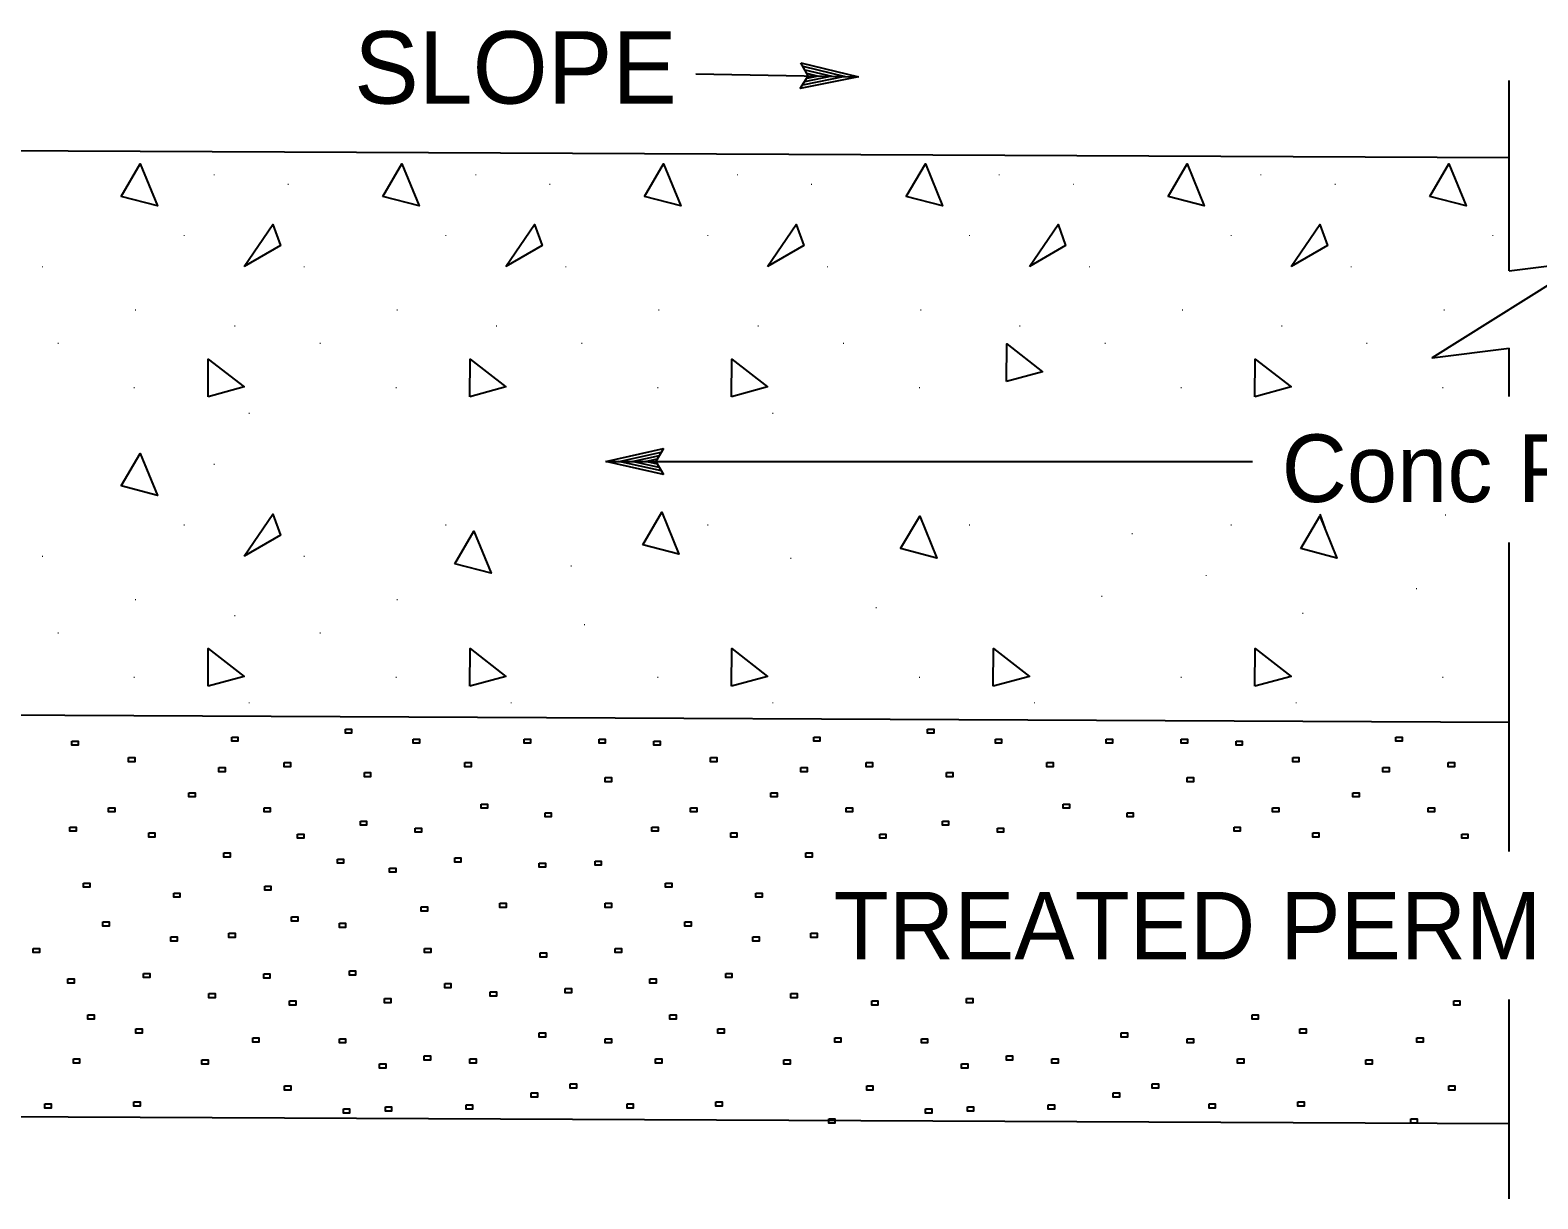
# Model space of a CAD drawing. Extents: x -894 to 866, y -476 to 714.
# Drawn here: x -568.9 to -412.6, y -289.1 to -168 of the extents above; entities that cross this region are included whole.
import ezdxf

# ---------------------------------------------------------------- set-up
doc = ezdxf.new("R2010")
doc.units = 0
for name, color, linetype in [('56 Stage 3 Anno', 7, 'Continuous'), ('57 Undefined', 7, 'Continuous'), ('59 Sndwall Anno', 7, 'Continuous'), ('60 Nongeo Data', 7, 'Continuous')]:
    doc.layers.add(name, color=color, linetype=linetype)

msp = doc.modelspace()

# ---------------------------------------------------------------- linework, layer by layer
at = {"layer": '56 Stage 3 Anno'}
for p, q in [((-488.2378, -172.7519), (-489.0146, -171.3983)), ((-489.0146, -171.3983), (-489.0146, -171.3983)), ((-489.0146, -171.3983), (-483.0386, -172.8424)), ((-488.804, -171.7578), (-484.4185, -172.818)), ((-499.8929, -172.5483), (-483.0386, -172.8424)), ((-489.061, -174.0676), (-488.2378, -172.7519)), ((-483.0386, -172.8424), (-489.061, -174.0676)), ((-484.4296, -172.822), (-488.8201, -173.7125)), ((-485.8008, -172.7924), (-488.6366, -173.3692)), ((-488.5768, -172.1212), (-485.8008, -172.7924)), ((-488.4063, -172.4712), (-487.1823, -172.7672)), ((-487.1823, -172.7672), (-488.3957, -173.0137)), ((-483.0386, -172.8424), (-483.0386, -172.8424)), ((-489.061, -174.0676), (-489.061, -174.0676)), ((-509.2279, -212.702), (-503.2279, -211.3717)), ((-507.837, -212.6985), (-503.4626, -211.7312)), ((-506.4649, -212.704), (-503.6401, -212.0776)), ((-505.0838, -212.7052), (-503.8748, -212.4371)), ((-503.2279, -211.3717), (-504.0279, -212.702)), ((-503.2279, -211.3717), (-503.2279, -211.3717)), ((-509.2279, -212.702), (-442.1959, -212.702)), ((-503.2279, -214.0418), (-509.2279, -212.702)), ((-509.2279, -212.702), (-509.2279, -212.702)), ((-503.4445, -213.6859), (-507.848, -212.7024)), ((-503.6783, -213.3264), (-506.4649, -212.704)), ((-503.8543, -212.9796), (-505.0838, -212.7052)), ((-504.0279, -212.702), (-503.2279, -214.0418)), ((-503.2279, -214.0418), (-503.2279, -214.0418))]:
    msp.add_line(p, q, dxfattribs=at)
at = {"layer": '59 Sndwall Anno'}
for points in [[(-559.4487, -185.2459), (-557.4711, -181.881), (-555.6904, -186.2345)], [(-532.322, -185.2459), (-530.3444, -181.881), (-528.5637, -186.2345)], [(-505.1953, -185.2459), (-503.2177, -181.881), (-501.437, -186.2345)], [(-478.0685, -185.2459), (-476.091, -181.881), (-474.3103, -186.2345)], [(-450.9418, -185.2459), (-448.9643, -181.881), (-447.1836, -186.2345)], [(-423.8151, -185.2459), (-421.8376, -181.881), (-420.0568, -186.2345)], [(-546.6924, -192.5081), (-543.7259, -188.1546), (-542.9342, -190.3306)], [(-519.5657, -192.5081), (-516.5992, -188.1546), (-515.8071, -190.3306)], [(-492.439, -192.5081), (-489.4725, -188.1546), (-488.6803, -190.3306)], [(-465.3123, -192.5081), (-462.3457, -188.1546), (-461.5536, -190.3306)], [(-438.1856, -192.5081), (-435.219, -188.1546), (-434.4269, -190.3306)], [(-467.6863, -204.4341), (-467.656, -200.5313), (-463.9371, -203.4113)], [(-550.4416, -206.0057), (-550.4113, -202.103), (-546.6924, -204.9829)], [(-523.3149, -206.0057), (-523.2846, -202.103), (-519.5657, -204.9829)], [(-496.1882, -206.0057), (-496.1579, -202.103), (-492.439, -204.9829)], [(-441.9348, -206.0057), (-441.904, -202.103), (-438.1856, -204.9829)], [(-559.4487, -215.2459), (-557.4711, -211.8809), (-555.6904, -216.2345)], [(-546.6924, -222.5081), (-543.7259, -218.1545), (-542.9342, -220.3305)], [(-505.3917, -221.3352), (-503.4142, -217.9707), (-501.6335, -222.3242)], [(-478.6579, -221.7282), (-476.6804, -218.3636), (-474.8997, -222.7171)], [(-437.1915, -221.7282), (-435.2135, -218.3632), (-433.4328, -222.7171)], [(-524.8574, -223.2998), (-522.8799, -219.9349), (-521.0992, -224.2884)], [(-550.4416, -236.0057), (-550.4113, -232.1029), (-546.6924, -234.9829)], [(-523.3149, -236.0057), (-523.2846, -232.1029), (-519.5657, -234.9829)], [(-496.1882, -236.0057), (-496.1579, -232.1029), (-492.439, -234.9829)], [(-469.0615, -236.0057), (-469.0308, -232.1029), (-465.3123, -234.9829)], [(-441.9348, -236.0057), (-441.904, -232.1029), (-438.1856, -234.9829)], [(-536.2007, -240.4384), (-535.5554, -240.4384), (-535.5554, -240.8687), (-536.2007, -240.8687)], [(-475.8772, -240.4384), (-475.2319, -240.4384), (-475.2319, -240.8687), (-475.8772, -240.8687)], [(-564.5432, -241.6809), (-563.8979, -241.6809), (-563.8979, -242.1112), (-564.5432, -242.1112)], [(-547.9834, -241.2667), (-547.3381, -241.2667), (-547.3381, -241.697), (-547.9834, -241.697)], [(-529.1629, -241.4738), (-528.5177, -241.4738), (-528.5177, -241.9041), (-529.1629, -241.9041)], [(-517.6744, -241.4738), (-517.0291, -241.4738), (-517.0291, -241.9041), (-517.6744, -241.9041)], [(-509.9122, -241.4738), (-509.2669, -241.4738), (-509.2669, -241.9041), (-509.9122, -241.9041)], [(-504.2197, -241.6809), (-503.5744, -241.6809), (-503.5744, -242.1112), (-504.2197, -242.1112)], [(-487.6599, -241.2667), (-487.0146, -241.2667), (-487.0146, -241.697), (-487.6599, -241.697)], [(-468.8394, -241.4738), (-468.1942, -241.4738), (-468.1942, -241.9041), (-468.8394, -241.9041)], [(-457.3509, -241.4738), (-456.7056, -241.4738), (-456.7056, -241.9041), (-457.3509, -241.9041)], [(-449.5887, -241.4738), (-448.9434, -241.4738), (-448.9434, -241.9041), (-449.5887, -241.9041)], [(-443.8962, -241.6809), (-443.2509, -241.6809), (-443.2509, -242.1112), (-443.8962, -242.1112)], [(-427.3364, -241.2667), (-426.6911, -241.2667), (-426.6911, -241.697), (-427.3364, -241.697)], [(-558.6719, -243.3876), (-558.0267, -243.3876), (-558.0267, -243.8179), (-558.6719, -243.8179)], [(-498.3484, -243.3876), (-497.7032, -243.3876), (-497.7032, -243.8179), (-498.3484, -243.8179)], [(-438.0249, -243.3876), (-437.3796, -243.3876), (-437.3796, -243.8179), (-438.0249, -243.8179)], [(-549.3113, -244.4285), (-548.666, -244.4285), (-548.666, -244.8588), (-549.3113, -244.8588)], [(-542.5507, -243.908), (-541.9054, -243.908), (-541.9054, -244.3383), (-542.5507, -244.3383)], [(-534.2302, -244.949), (-533.585, -244.949), (-533.585, -245.3793), (-534.2302, -245.3793)], [(-523.8299, -243.908), (-523.1846, -243.908), (-523.1846, -244.3383), (-523.8299, -244.3383)], [(-488.9878, -244.4285), (-488.3425, -244.4285), (-488.3425, -244.8588), (-488.9878, -244.8588)], [(-482.2272, -243.908), (-481.5819, -243.908), (-481.5819, -244.3383), (-482.2272, -244.3383)], [(-473.9067, -244.949), (-473.2615, -244.949), (-473.2615, -245.3793), (-473.9067, -245.3793)], [(-463.5064, -243.908), (-462.8611, -243.908), (-462.8611, -244.3383), (-463.5064, -244.3383)], [(-428.6643, -244.4285), (-428.019, -244.4285), (-428.019, -244.8588), (-428.6643, -244.8588)], [(-421.9037, -243.908), (-421.2584, -243.908), (-421.2584, -244.3383), (-421.9037, -244.3383)], [(-509.2689, -245.4691), (-508.6236, -245.4691), (-508.6236, -245.8994), (-509.2689, -245.8994)], [(-448.9454, -245.4691), (-448.3001, -245.4691), (-448.3001, -245.8994), (-448.9454, -245.8994)], [(-552.4314, -247.0301), (-551.7861, -247.0301), (-551.7861, -247.4604), (-552.4314, -247.4604)], [(-522.1248, -248.2053), (-521.4795, -248.2053), (-521.4795, -248.6356), (-522.1248, -248.6356)], [(-492.1079, -247.0301), (-491.4626, -247.0301), (-491.4626, -247.4604), (-492.1079, -247.4604)], [(-461.8013, -248.2053), (-461.156, -248.2053), (-461.156, -248.6356), (-461.8013, -248.6356)], [(-431.7844, -247.0301), (-431.1391, -247.0301), (-431.1391, -247.4604), (-431.7844, -247.4604)], [(-560.7518, -248.5911), (-560.1066, -248.5911), (-560.1066, -249.0214), (-560.7518, -249.0214)], [(-544.631, -248.5911), (-543.9857, -248.5911), (-543.9857, -249.0214), (-544.631, -249.0214)], [(-534.6484, -249.9659), (-534.0031, -249.9659), (-534.0031, -250.3962), (-534.6484, -250.3962)], [(-515.5094, -249.1116), (-514.8641, -249.1116), (-514.8641, -249.5419), (-515.5094, -249.5419)], [(-500.4283, -248.5911), (-499.7831, -248.5911), (-499.7831, -249.0214), (-500.4283, -249.0214)], [(-484.3075, -248.5911), (-483.6622, -248.5911), (-483.6622, -249.0214), (-484.3075, -249.0214)], [(-474.3249, -249.9659), (-473.6796, -249.9659), (-473.6796, -250.3962), (-474.3249, -250.3962)], [(-455.1859, -249.1116), (-454.5406, -249.1116), (-454.5406, -249.5419), (-455.1859, -249.5419)], [(-440.1048, -248.5911), (-439.4596, -248.5911), (-439.4596, -249.0214), (-440.1048, -249.0214)], [(-423.984, -248.5911), (-423.3387, -248.5911), (-423.3387, -249.0214), (-423.984, -249.0214)], [(-564.7503, -250.5872), (-564.105, -250.5872), (-564.105, -251.0175), (-564.7503, -251.0175)], [(-556.5916, -251.1931), (-555.9463, -251.1931), (-555.9463, -251.6234), (-556.5916, -251.6234)], [(-541.1527, -251.3123), (-540.5074, -251.3123), (-540.5074, -251.7427), (-541.1527, -251.7427)], [(-528.9558, -250.6911), (-528.3106, -250.6911), (-528.3106, -251.1214), (-528.9558, -251.1214)], [(-504.4268, -250.5872), (-503.7815, -250.5872), (-503.7815, -251.0175), (-504.4268, -251.0175)], [(-496.2681, -251.1931), (-495.6228, -251.1931), (-495.6228, -251.6234), (-496.2681, -251.6234)], [(-480.8292, -251.3123), (-480.1839, -251.3123), (-480.1839, -251.7427), (-480.8292, -251.7427)], [(-468.6323, -250.6911), (-467.9871, -250.6911), (-467.9871, -251.1214), (-468.6323, -251.1214)], [(-444.1033, -250.5872), (-443.458, -250.5872), (-443.458, -251.0175), (-444.1033, -251.0175)], [(-435.9446, -251.1931), (-435.2993, -251.1931), (-435.2993, -251.6234), (-435.9446, -251.6234)], [(-420.5057, -251.3123), (-419.8604, -251.3123), (-419.8604, -251.7427), (-420.5057, -251.7427)], [(-548.7912, -253.2745), (-548.146, -253.2745), (-548.146, -253.7049), (-548.7912, -253.7049)], [(-537.0287, -253.9013), (-536.3834, -253.9013), (-536.3834, -254.3316), (-537.0287, -254.3316)], [(-524.87, -253.795), (-524.2248, -253.795), (-524.2248, -254.2253), (-524.87, -254.2253)], [(-516.122, -254.3155), (-515.4767, -254.3155), (-515.4767, -254.7458), (-516.122, -254.7458)], [(-510.326, -254.1084), (-509.6807, -254.1084), (-509.6807, -254.5387), (-510.326, -254.5387)], [(-488.4677, -253.2745), (-487.8225, -253.2745), (-487.8225, -253.7049), (-488.4677, -253.7049)], [(-531.6302, -254.8356), (-530.985, -254.8356), (-530.985, -255.2659), (-531.6302, -255.2659)], [(-563.3518, -256.3966), (-562.7066, -256.3966), (-562.7066, -256.8269), (-563.3518, -256.8269)], [(-553.9916, -257.4371), (-553.3463, -257.4371), (-553.3463, -257.8675), (-553.9916, -257.8675)], [(-544.568, -256.6974), (-543.9227, -256.6974), (-543.9227, -257.1277), (-544.568, -257.1277)], [(-503.0283, -256.3966), (-502.3831, -256.3966), (-502.3831, -256.8269), (-503.0283, -256.8269)], [(-493.6681, -257.4371), (-493.0228, -257.4371), (-493.0228, -257.8675), (-493.6681, -257.8675)], [(-528.335, -258.8722), (-527.6897, -258.8722), (-527.6897, -259.3025), (-528.335, -259.3025)], [(-520.1897, -258.4781), (-519.5444, -258.4781), (-519.5444, -258.9084), (-520.1897, -258.9084)], [(-509.2689, -258.4781), (-508.6236, -258.4781), (-508.6236, -258.9084), (-509.2689, -258.9084)], [(-561.3349, -260.4257), (-560.6896, -260.4257), (-560.6896, -260.856), (-561.3349, -260.856)], [(-541.7735, -259.908), (-541.1283, -259.908), (-541.1283, -260.3383), (-541.7735, -260.3383)], [(-536.8306, -260.5596), (-536.1854, -260.5596), (-536.1854, -260.9899), (-536.8306, -260.9899)], [(-501.0114, -260.4257), (-500.3661, -260.4257), (-500.3661, -260.856), (-501.0114, -260.856)], [(-554.2967, -261.9793), (-553.6515, -261.9793), (-553.6515, -262.4096), (-554.2967, -262.4096)], [(-548.2712, -261.6001), (-547.6259, -261.6001), (-547.6259, -262.0304), (-548.2712, -262.0304)], [(-493.9732, -261.9793), (-493.328, -261.9793), (-493.328, -262.4096), (-493.9732, -262.4096)], [(-487.9477, -261.6001), (-487.3024, -261.6001), (-487.3024, -262.0304), (-487.9477, -262.0304)], [(-568.5522, -263.1611), (-567.9069, -263.1611), (-567.9069, -263.5915), (-568.5522, -263.5915)], [(-527.9901, -263.1611), (-527.3448, -263.1611), (-527.3448, -263.5915), (-527.9901, -263.5915)], [(-516.0185, -263.6363), (-515.3732, -263.6363), (-515.3732, -264.0667), (-516.0185, -264.0667)], [(-508.2287, -263.1611), (-507.5834, -263.1611), (-507.5834, -263.5915), (-508.2287, -263.5915)], [(-535.7865, -265.5005), (-535.1413, -265.5005), (-535.1413, -265.9308), (-535.7865, -265.9308)], [(-564.9573, -266.3289), (-564.3121, -266.3289), (-564.3121, -266.7592), (-564.9573, -266.7592)], [(-557.1117, -265.7631), (-556.4664, -265.7631), (-556.4664, -266.1934), (-557.1117, -266.1934)], [(-544.6716, -265.8111), (-544.0263, -265.8111), (-544.0263, -266.2415), (-544.6716, -266.2415)], [(-525.9098, -266.8037), (-525.2645, -266.8037), (-525.2645, -267.234), (-525.9098, -267.234)], [(-504.6338, -266.3289), (-503.9886, -266.3289), (-503.9886, -266.7592), (-504.6338, -266.7592)], [(-496.7882, -265.7631), (-496.1429, -265.7631), (-496.1429, -266.1934), (-496.7882, -266.1934)], [(-550.3511, -267.8446), (-549.7058, -267.8446), (-549.7058, -268.2749), (-550.3511, -268.2749)], [(-541.9806, -268.6072), (-541.3353, -268.6072), (-541.3353, -269.0375), (-541.9806, -269.0375)], [(-532.1503, -268.3647), (-531.5051, -268.3647), (-531.5051, -268.795), (-532.1503, -268.795)], [(-521.1933, -267.6753), (-520.548, -267.6753), (-520.548, -268.1056), (-521.1933, -268.1056)], [(-513.4291, -267.3241), (-512.7838, -267.3241), (-512.7838, -267.7544), (-513.4291, -267.7544)], [(-490.0276, -267.8446), (-489.3823, -267.8446), (-489.3823, -268.2749), (-490.0276, -268.2749)], [(-481.6571, -268.6072), (-481.0118, -268.6072), (-481.0118, -269.0375), (-481.6571, -269.0375)], [(-471.8268, -268.3647), (-471.1816, -268.3647), (-471.1816, -268.795), (-471.8268, -268.795)], [(-421.3336, -268.6072), (-420.6883, -268.6072), (-420.6883, -269.0375), (-421.3336, -269.0375)], [(-562.8873, -270.0572), (-562.242, -270.0572), (-562.242, -270.4875), (-562.8873, -270.4875)], [(-502.5638, -270.0572), (-501.9185, -270.0572), (-501.9185, -270.4875), (-502.5638, -270.4875)], [(-442.2403, -270.0572), (-441.595, -270.0572), (-441.595, -270.4875), (-442.2403, -270.4875)], [(-557.9192, -271.5068), (-557.2739, -271.5068), (-557.2739, -271.9371), (-557.9192, -271.9371)], [(-497.5957, -271.5068), (-496.9504, -271.5068), (-496.9504, -271.9371), (-497.5957, -271.9371)], [(-437.2722, -271.5068), (-436.6269, -271.5068), (-436.6269, -271.9371), (-437.2722, -271.9371)], [(-545.8101, -272.4391), (-545.1649, -272.4391), (-545.1649, -272.8694), (-545.8101, -272.8694)], [(-536.8306, -272.5277), (-536.1854, -272.5277), (-536.1854, -272.958), (-536.8306, -272.958)], [(-516.122, -271.9214), (-515.4767, -271.9214), (-515.4767, -272.3517), (-516.122, -272.3517)], [(-509.2689, -272.5277), (-508.6236, -272.5277), (-508.6236, -272.958), (-509.2689, -272.958)], [(-485.4866, -272.4391), (-484.8414, -272.4391), (-484.8414, -272.8694), (-485.4866, -272.8694)], [(-476.5071, -272.5277), (-475.8619, -272.5277), (-475.8619, -272.958), (-476.5071, -272.958)], [(-455.7985, -271.9214), (-455.1532, -271.9214), (-455.1532, -272.3517), (-455.7985, -272.3517)], [(-448.9454, -272.5277), (-448.3001, -272.5277), (-448.3001, -272.958), (-448.9454, -272.958)], [(-425.1631, -272.4391), (-424.5179, -272.4391), (-424.5179, -272.8694), (-425.1631, -272.8694)], [(-564.392, -274.6092), (-563.7467, -274.6092), (-563.7467, -275.0395), (-564.392, -275.0395)], [(-551.0885, -274.7174), (-550.4432, -274.7174), (-550.4432, -275.1477), (-551.0885, -275.1477)], [(-528.0243, -274.3032), (-527.3791, -274.3032), (-527.3791, -274.7336), (-528.0243, -274.7336)], [(-523.3098, -274.6092), (-522.6645, -274.6092), (-522.6645, -275.0395), (-523.3098, -275.0395)], [(-504.0685, -274.6092), (-503.4232, -274.6092), (-503.4232, -275.0395), (-504.0685, -275.0395)], [(-490.765, -274.7174), (-490.1197, -274.7174), (-490.1197, -275.1477), (-490.765, -275.1477)], [(-467.7008, -274.3032), (-467.0556, -274.3032), (-467.0556, -274.7336), (-467.7008, -274.7336)], [(-462.9863, -274.6092), (-462.341, -274.6092), (-462.341, -275.0395), (-462.9863, -275.0395)], [(-443.745, -274.6092), (-443.0997, -274.6092), (-443.0997, -275.0395), (-443.745, -275.0395)], [(-430.4415, -274.7174), (-429.7962, -274.7174), (-429.7962, -275.1477), (-430.4415, -275.1477)], [(-532.6704, -275.1292), (-532.0251, -275.1292), (-532.0251, -275.5595), (-532.6704, -275.5595)], [(-472.3469, -275.1292), (-471.7016, -275.1292), (-471.7016, -275.5595), (-472.3469, -275.5595)], [(-542.4979, -277.4099), (-541.8527, -277.4099), (-541.8527, -277.8402), (-542.4979, -277.8402)], [(-516.95, -278.1347), (-516.3047, -278.1347), (-516.3047, -278.5651), (-516.95, -278.5651)], [(-512.909, -277.2107), (-512.2638, -277.2107), (-512.2638, -277.641), (-512.909, -277.641)], [(-482.1744, -277.4099), (-481.5292, -277.4099), (-481.5292, -277.8402), (-482.1744, -277.8402)], [(-456.6265, -278.1347), (-455.9812, -278.1347), (-455.9812, -278.5651), (-456.6265, -278.5651)], [(-452.5855, -277.2107), (-451.9403, -277.2107), (-451.9403, -277.641), (-452.5855, -277.641)], [(-421.8509, -277.4099), (-421.2057, -277.4099), (-421.2057, -277.8402), (-421.8509, -277.8402)], [(-567.3377, -279.2741), (-566.6924, -279.2741), (-566.6924, -279.7044), (-567.3377, -279.7044)], [(-558.1263, -279.067), (-557.481, -279.067), (-557.481, -279.4973), (-558.1263, -279.4973)], [(-532.0606, -279.5847), (-531.4153, -279.5847), (-531.4153, -280.015), (-532.0606, -280.015)], [(-523.6775, -279.3776), (-523.0322, -279.3776), (-523.0322, -279.808), (-523.6775, -279.808)], [(-507.0142, -279.2741), (-506.3689, -279.2741), (-506.3689, -279.7044), (-507.0142, -279.7044)], [(-497.8028, -279.067), (-497.1575, -279.067), (-497.1575, -279.4973), (-497.8028, -279.4973)], [(-471.7371, -279.5847), (-471.0918, -279.5847), (-471.0918, -280.015), (-471.7371, -280.015)], [(-463.354, -279.3776), (-462.7087, -279.3776), (-462.7087, -279.808), (-463.354, -279.808)], [(-446.6907, -279.2741), (-446.0454, -279.2741), (-446.0454, -279.7044), (-446.6907, -279.7044)], [(-437.4793, -279.067), (-436.834, -279.067), (-436.834, -279.4973), (-437.4793, -279.4973)], [(-536.4078, -279.7918), (-535.7625, -279.7918), (-535.7625, -280.2221), (-536.4078, -280.2221)], [(-486.1075, -280.8276), (-485.4622, -280.8276), (-485.4622, -281.258), (-486.1075, -281.258)], [(-476.0843, -279.7918), (-475.439, -279.7918), (-475.439, -280.2221), (-476.0843, -280.2221)], [(-425.784, -280.8276), (-425.1387, -280.8276), (-425.1387, -281.258), (-425.784, -281.258)]]:
    msp.add_lwpolyline(points, close=True, dxfattribs=at)
msp.add_lwpolyline([(-435.219, -218.1545), (-434.682, -219.6297)], dxfattribs=at)
at = {"layer": '60 Nongeo Data'}
for p, q in [((-415.5809, -192.9672), (-415.5809, -173.2208)), ((-627.4895, -180.2338), (-415.5805, -181.2208)), ((-415.5809, -205.9624), (-415.5809, -200.9672)), ((-415.5809, -253.1378), (-415.5809, -221.0915)), ((-627.7619, -238.7191), (-415.5801, -239.7076)), ((-415.5809, -289.1131), (-415.5809, -268.4619)), ((-719.3145, -279.9024), (-415.5797, -281.3174))]:
    msp.add_line(p, q, dxfattribs=at)
msp.add_lwpolyline([(-415.5809, -192.9672), (-407.5809, -191.9672), (-423.5809, -201.9672), (-415.5809, -200.9672)], dxfattribs=at)

# ---------------------------------------------------------------- texts
at = {"layer": '57 Undefined'}
for s, height, p in [('SLOPE', 7.49999, (-535.292, -175.6286)), ('Conc Pvmt', 7, (-439.1674, -216.9067)), ('TREATED PERMEABLE BASE', 7, (-485.5941, -264.3041))]:
    msp.add_text(s, height=height, dxfattribs=at).set_placement(p)
at = {"layer": '59 Sndwall Anno'}
for p in [(-549.9656, -183.0759), (-542.2881, -184.0456), (-522.8389, -183.0759), (-515.1614, -184.0456), (-495.7122, -183.0759), (-488.0347, -184.0456), (-468.5855, -183.0759), (-460.9079, -184.0456), (-441.4588, -183.0759), (-433.7812, -184.0456), (-553.0562, -189.3491), (-525.9295, -189.3491), (-498.8028, -189.3491), (-471.676, -189.3491), (-444.5493, -189.3491), (-417.4226, -189.3491), (-567.7534, -192.6081), (-540.6267, -192.6081), (-513.5, -192.6081), (-486.3733, -192.6081), (-459.2465, -192.6081), (-432.1198, -192.6081), (-558.1046, -197.081), (-530.9779, -197.081), (-503.8512, -197.081), (-476.7245, -197.081), (-449.5977, -197.081), (-422.471, -197.081), (-547.8164, -198.7424), (-520.6897, -198.7424), (-493.563, -198.7424), (-466.4363, -198.7424), (-439.3096, -198.7424), (-566.1066, -200.5373), (-538.9798, -200.5373), (-511.8531, -200.5373), (-484.7264, -200.5373), (-457.5997, -200.5373), (-430.473, -200.5373), (-558.2322, -205.1325), (-531.1054, -205.1325), (-503.9787, -205.1325), (-476.852, -205.1325), (-449.7253, -205.1325), (-422.5986, -205.1325), (-546.3117, -207.7782), (-492.0583, -207.7782), (-549.9656, -213.0758), (-422.3267, -218.316), (-553.0562, -219.349), (-525.9295, -219.349), (-498.8028, -219.349), (-471.676, -219.349), (-454.8143, -220.2581), (-444.5493, -219.349), (-567.7534, -222.6081), (-540.6267, -222.6081), (-490.1729, -222.8116), (-512.9594, -223.5974), (-447.1533, -224.5797), (-425.3486, -225.9545), (-558.1046, -227.0809), (-530.9779, -227.0809), (-481.3331, -227.9191), (-457.9572, -226.7404), (-547.8164, -228.7423), (-511.5846, -229.6868), (-437.1348, -228.5085), (-566.1066, -230.5372), (-538.9798, -230.5372), (-558.2322, -235.1325), (-531.1054, -235.1325), (-503.9787, -235.1325), (-476.852, -235.1325), (-449.7253, -235.1325), (-422.5986, -235.1325), (-546.3117, -237.7781), (-519.185, -237.7781), (-492.0583, -237.7781), (-464.9312, -237.7781), (-437.8045, -237.7781)]:
    msp.add_text('.', height=0.8, dxfattribs=at).set_placement(p)

doc.saveas('drawing.dxf')
